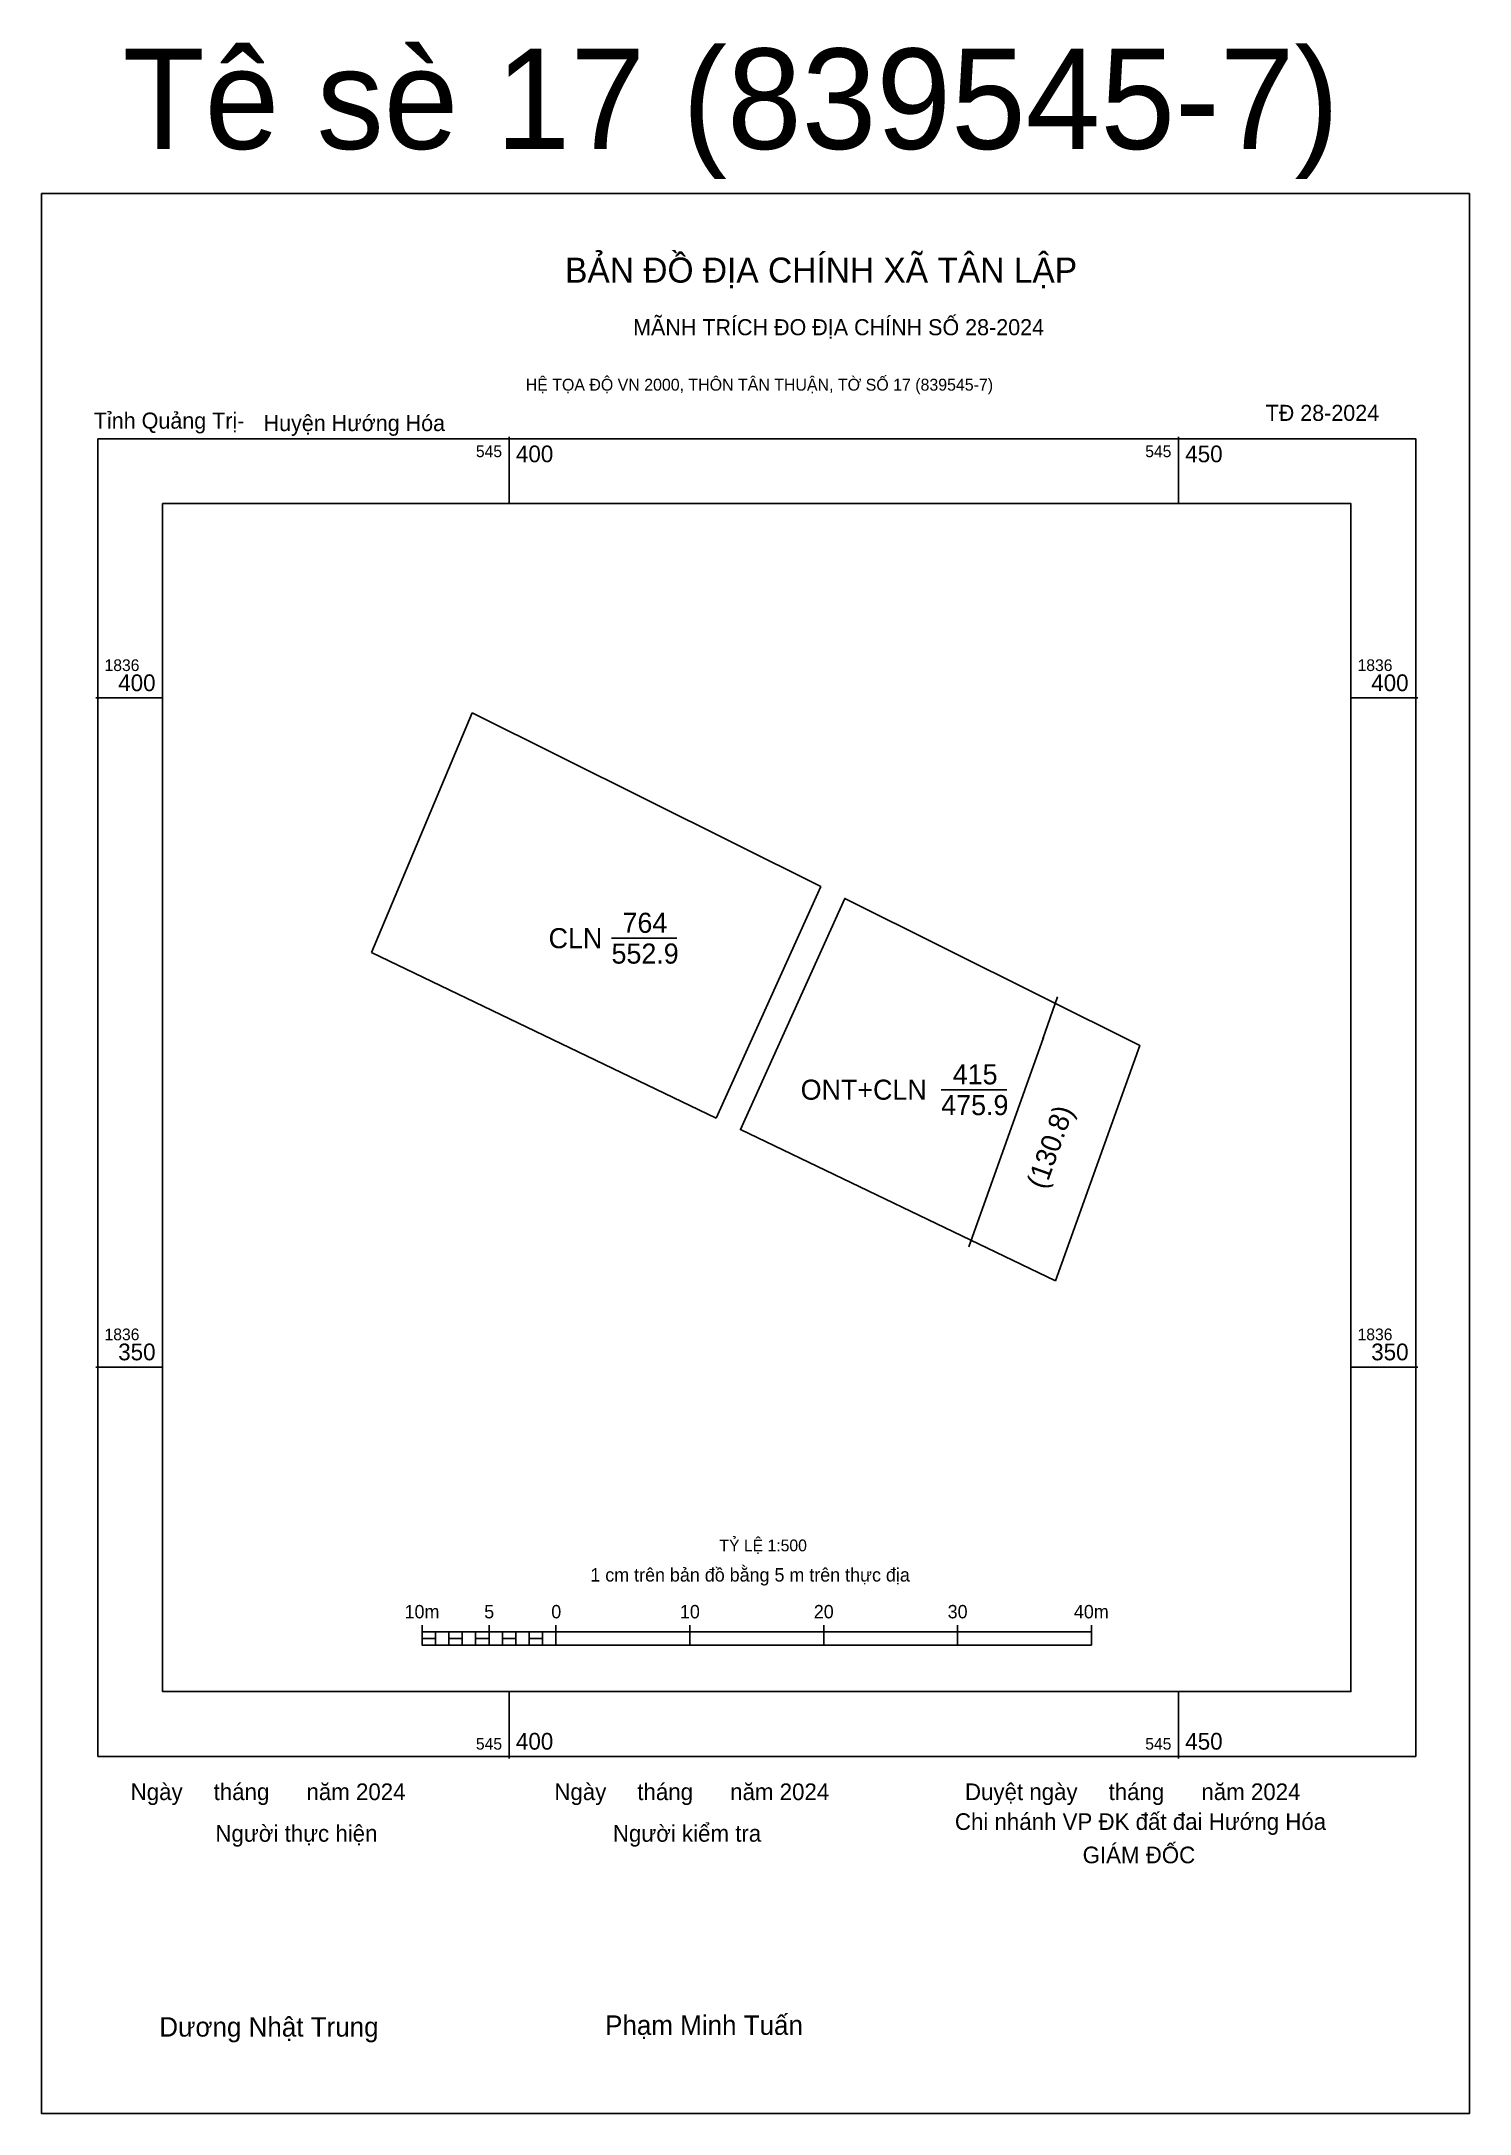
# Model space of a CAD drawing. Extents: x 545354 to 545460, y 1836300 to 1836455.
import ezdxf

# ---------------------------------------------------------------- set-up
doc = ezdxf.new("R2010")
doc.units = 0
for name, color, linetype in [('Level 10', 7, 'Continuous'), ('Level 13', 7, 'Continuous'), ('Level 15', 7, 'Continuous'), ('Level 17', 7, 'Continuous'), ('Level 27', 7, 'Continuous'), ('Level 32', 7, 'Continuous'), ('Level 50', 7, 'Continuous'), ('Level 6', 7, 'Continuous'), ('Level 62', 7, 'Continuous'), ('Level 63', 7, 'Continuous'), ('Level 9', 7, 'Continuous')]:
    doc.layers.add(name, color=color, linetype=linetype)

msp = doc.modelspace()

# ---------------------------------------------------------------- linework, layer by layer
at = {"layer": 'Level 10'}
for p, q in [((545378.26, 1836386.88), (545385.78, 1836404.78)), ((545385.78, 1836404.78), (545411.83, 1836391.81)), ((545378.26, 1836386.88), (545404.02, 1836374.51)), ((545396.2, 1836387.95), (545401.09, 1836387.95)), ((545420.83, 1836376.63), (545425.72, 1836376.63))]:
    msp.add_line(p, q, dxfattribs=at)
msp.add_lwpolyline([(545429.37, 1836362.34), (545405.83, 1836373.65), (545413.62, 1836390.92), (545435.66, 1836379.94)], close=True, dxfattribs=at)
at = {"layer": 'Level 15'}
msp.add_lwpolyline([(545353.62, 1836443.59), (545460.29, 1836443.59), (545460.29, 1836300.13), (545353.62, 1836300.13)], close=True, dxfattribs=at)
at = {"layer": 'Level 27'}
for p, q in [((545413.62, 1836390.92), (545413.62, 1836390.92)), ((545435.66, 1836379.94), (545435.67, 1836379.94)), ((545405.83, 1836373.65), (545405.82, 1836373.64)), ((545429.37, 1836362.34), (545429.37, 1836362.34))]:
    msp.add_line(p, q, dxfattribs=at)
at = {"layer": 'Level 32'}
msp.add_lwpolyline([(545404.02, 1836374.51), (545411.83, 1836391.81)], dxfattribs=at)
at = {"layer": 'Level 50'}
for p, q in [((545429.52, 1836383.57), (545428.42, 1836380.43)), ((545428.46, 1836380.53), (545422.89, 1836364.9))]:
    msp.add_line(p, q, dxfattribs=at)
at = {"layer": 'Level 62'}
msp.add_lwpolyline([(545362.67, 1836420.42), (545451.43, 1836420.42), (545451.43, 1836331.66), (545362.67, 1836331.66)], close=True, dxfattribs=at)
at = {"layer": 'Level 63'}
for p, q in [((545388.56, 1836425.42), (545388.56, 1836420.42)), ((545438.56, 1836425.42), (545438.56, 1836420.42)), ((545357.67, 1836405.91), (545362.67, 1836405.91)), ((545451.43, 1836405.91), (545456.43, 1836405.91)), ((545357.67, 1836355.91), (545362.67, 1836355.91)), ((545451.43, 1836355.91), (545456.43, 1836355.91)), ((545382.05, 1836336.63), (545382.05, 1836335.13)), ((545382.05, 1836336.13), (545432.05, 1836336.13)), ((545383.05, 1836336.13), (545383.05, 1836335.13)), ((545384.05, 1836336.13), (545384.05, 1836335.13)), ((545385.05, 1836336.13), (545385.05, 1836335.13)), ((545386.05, 1836336.13), (545386.05, 1836335.13)), ((545387.05, 1836336.63), (545387.05, 1836335.13)), ((545387.05, 1836336.13), (545387.05, 1836335.13)), ((545388.05, 1836336.13), (545388.05, 1836335.13)), ((545389.05, 1836336.13), (545389.05, 1836335.13)), ((545390.05, 1836336.13), (545390.05, 1836335.13)), ((545391.05, 1836336.13), (545391.05, 1836335.13)), ((545392.05, 1836336.63), (545392.05, 1836335.13)), ((545392.05, 1836336.13), (545392.05, 1836335.13)), ((545402.05, 1836336.63), (545402.05, 1836335.13)), ((545412.05, 1836336.63), (545412.05, 1836335.13)), ((545422.05, 1836336.63), (545422.05, 1836335.13)), ((545432.05, 1836336.63), (545432.05, 1836335.13)), ((545382.05, 1836335.13), (545432.05, 1836335.13)), ((545388.56, 1836331.66), (545388.56, 1836326.66)), ((545438.56, 1836331.66), (545438.56, 1836326.66))]:
    msp.add_line(p, q, dxfattribs=at)
for points in [[(545357.83, 1836425.26), (545456.27, 1836425.26), (545456.27, 1836326.82), (545357.83, 1836326.82)], [(545382.05, 1836335.63), (545383.05, 1836335.63), (545383.05, 1836335.13), (545382.05, 1836335.13)], [(545382.05, 1836335.63), (545383.05, 1836335.63), (545383.05, 1836335.13), (545382.05, 1836335.13)], [(545384.05, 1836335.63), (545385.05, 1836335.63), (545385.05, 1836335.13), (545384.05, 1836335.13)], [(545386.05, 1836335.63), (545387.05, 1836335.63), (545387.05, 1836335.13), (545386.05, 1836335.13)], [(545388.05, 1836335.63), (545389.05, 1836335.63), (545389.05, 1836335.13), (545388.05, 1836335.13)], [(545390.05, 1836335.63), (545391.05, 1836335.63), (545391.05, 1836335.13), (545390.05, 1836335.13)]]:
    msp.add_lwpolyline(points, close=True, dxfattribs=at)

# ---------------------------------------------------------------- texts
at = {"layer": 'Level 13'}
for s, p in [('764', (545397.02, 1836388.35)), ('CLN', (545391.5, 1836387.2)), ('552.9', (545396.2, 1836386.05)), ('ONT+CLN', (545410.33, 1836375.88)), ('415', (545421.69, 1836377.03)), ('475.9', (545420.83, 1836374.73))]:
    msp.add_text(s, height=1.5, dxfattribs=at).set_placement(p)
at = {"layer": 'Level 17'}
msp.add_text('(130.8)', height=1.5, rotation=70.3327, dxfattribs=at).set_placement((545428.59, 1836369.12))
at = {"layer": 'Level 6'}
msp.add_text('TỶ LỆ 1:500', height=0.879, dxfattribs=at).set_placement((545404.26, 1836342.14))
at = {"layer": 'Level 63'}
for s, height, p in [('Tê sè 17 (839545-7)', 7.5, (545359.68, 1836446.92)), ('BẢN ĐỒ ĐỊA CHÍNH XÃ TÂN LẬP', 1.8718, (545392.73, 1836436.93)), ('MÃNH TRÍCH ĐO ĐỊA CHÍNH SỐ 28-2024', 1.2011, (545397.81, 1836433)), ('HỆ TỌA ĐỘ VN 2000, THÔN TÂN THUẬN, TỜ SỐ 17 (839545-7)', 0.8891, (545389.79, 1836428.86)), ('545', 0.875, (545386.07, 1836423.89)), ('400', 1.25, (545389.06, 1836423.51)), ('545', 0.875, (545436.07, 1836423.89)), ('450', 1.25, (545439.06, 1836423.51)), ('1836', 0.875, (545358.33, 1836407.91)), ('1836', 0.875, (545451.93, 1836407.91)), ('400', 1.25, (545359.35, 1836406.41)), ('400', 1.25, (545452.95, 1836406.41)), ('1836', 0.875, (545358.33, 1836357.91)), ('1836', 0.875, (545451.93, 1836357.91)), ('350', 1.25, (545359.35, 1836356.41)), ('350', 1.25, (545452.95, 1836356.41)), ('1 cm trên bản đồ bằng 5 m trên thực địa', 1, (545394.62, 1836339.88)), ('10m', 1, (545380.74, 1836337.13)), ('5', 1, (545386.69, 1836337.13)), ('0', 1, (545391.7, 1836337.13)), ('10', 1, (545401.31, 1836337.13)), ('20', 1, (545411.31, 1836337.13)), ('30', 1, (545421.31, 1836337.13)), ('40m', 1, (545430.74, 1836337.13)), ('545', 0.875, (545386.07, 1836327.32)), ('400', 1.25, (545389.06, 1836327.32)), ('545', 0.875, (545436.07, 1836327.32)), ('450', 1.25, (545439.06, 1836327.32)), ('Ngày     tháng      năm 2024', 1.2442, (545360.28, 1836323.55)), ('Ngày     tháng      năm 2024', 1.2442, (545391.93, 1836323.55)), ('Duyệt ngày     tháng      năm 2024', 1.2442, (545422.6, 1836323.55)), ('Người thực hiện', 1.2442, (545366.61, 1836320.44)), ('Người kiểm tra', 1.2442, (545396.3, 1836320.44)), ('Chi nhánh VP ĐK đất đai Hướng Hóa', 1.2442, (545421.85, 1836321.32)), ('GIÁM ĐỐC', 1.244, (545431.39, 1836318.83)), ('Phạm Minh Tuấn', 1.4512, (545395.72, 1836306.01)), ('Dương Nhật Trung', 1.4512, (545362.42, 1836305.88))]:
    msp.add_text(s, height=height, dxfattribs=at).set_placement(p)
at = {"layer": 'Level 9'}
for s, height, p in [('Tỉnh Quảng Trị-', 1.2011, (545357.53, 1836426.02)), ('Huyện Hướng Hóa', 1.2011, (545370.21, 1836425.84)), ('TĐ 28-2024', 1.201, (545445.06, 1836426.6))]:
    msp.add_text(s, height=height, dxfattribs=at).set_placement(p)

doc.saveas('drawing.dxf')
